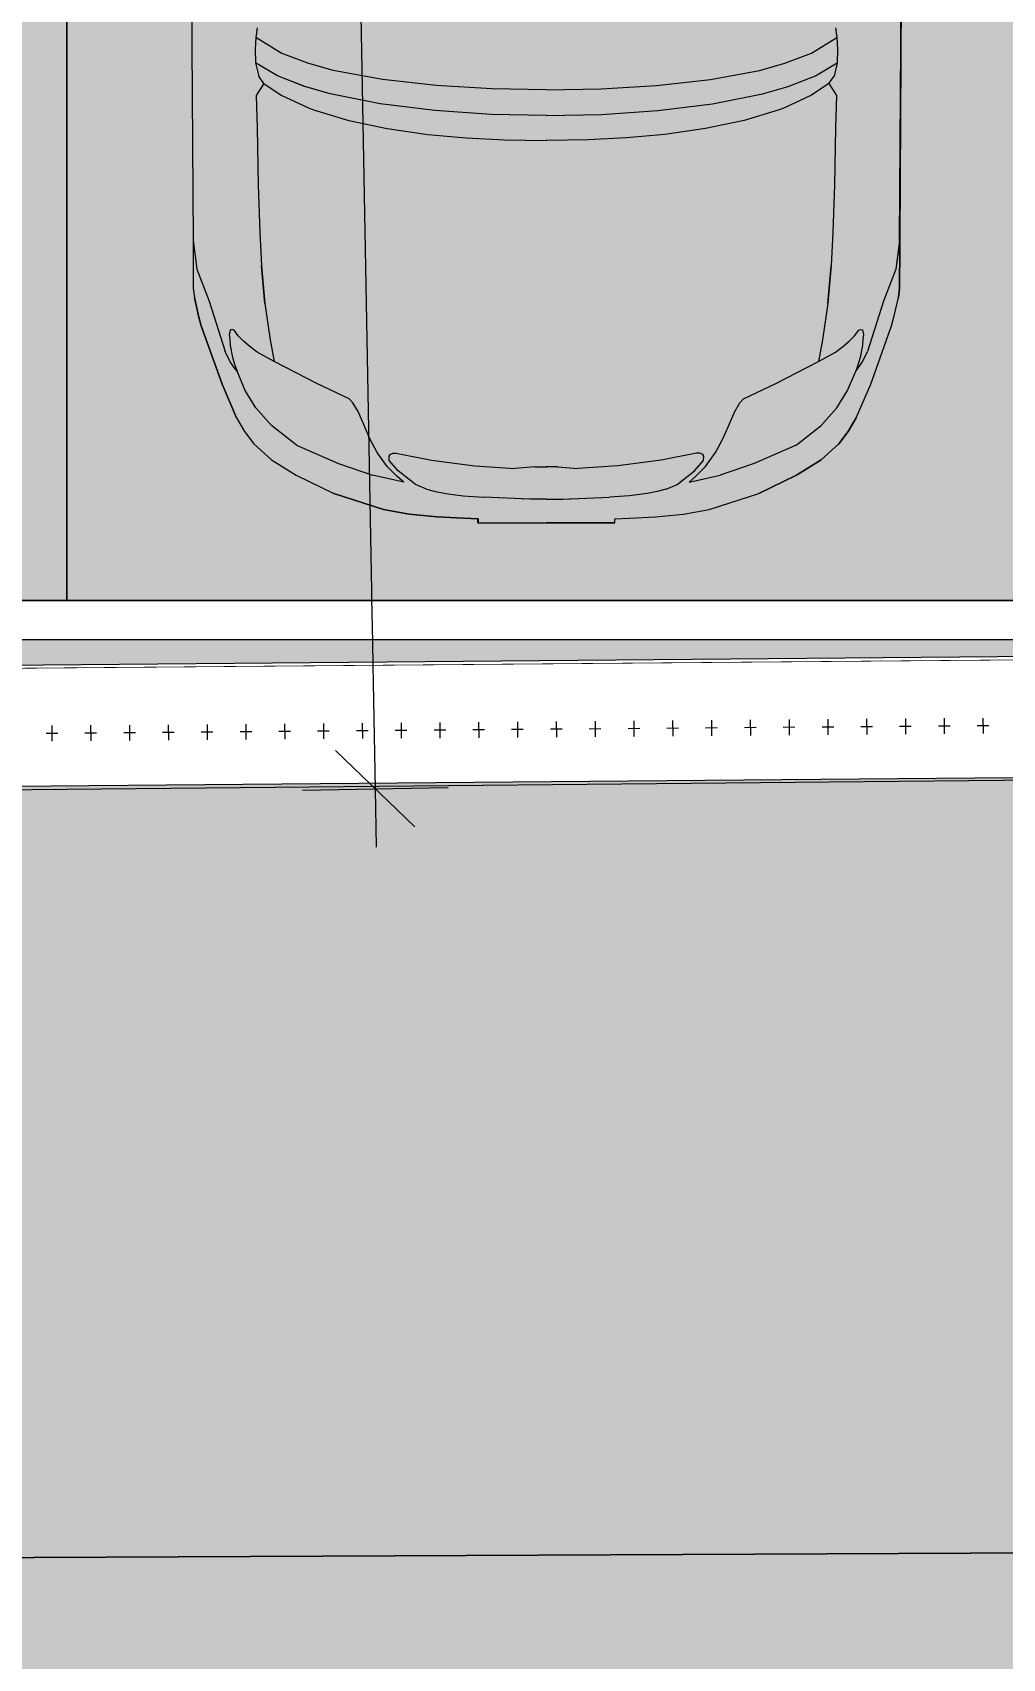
# Model space of a CAD drawing. Header units: millimetres. Extents: x 141848 to 1648660, y -821378 to -151356.
# Drawn here: x 242950 to 245444, y -273409 to -269226 of the extents above; entities that cross this region are included whole.
import ezdxf

# ---------------------------------------------------------------- set-up
doc = ezdxf.new("R2010")
doc.units = ezdxf.units.MM
doc.header["$MEASUREMENT"] = 0
doc.linetypes.add('Wipeout_Contour', pattern=[1000, 0, -1000])
for name, color, linetype in [('Cars', 7, 'Continuous'), ('Cotations - 1_100', 7, 'Continuous'), ('Divers - Dessin général', 7, 'Continuous'), ('Extérieur - Environnement', 7, 'Continuous'), ('Sols_ Dalles', 7, 'Continuous'), ('Structure - Murs extérieurs', 7, 'Continuous'), ('TopoAlt', 7, 'Continuous')]:
    doc.layers.add(name, color=color, linetype=linetype)
doc.styles.add('STYLE_GENERE_2', font='')
doc.styles.get('STYLE_GENERE_2').set_extended_font_data('Arial')
doc.dimstyles.new('STYLE_GENERE__2', dxfattribs={"dimtxt": 250, "dimasz": 190, "dimexe": 1.25, "dimexo": 0.625, "dimgap": 0, "dimtad": 1, "dimlfac": 0.001, "dimtxsty": 'STYLE_GENERE_2', "dimblk": 'ARROWHEAD_6', "dimblk1": 'ARROWHEAD_6', "dimblk2": 'ARROWHEAD_6', "dimcen": 2.5, "dimse1": 1, "dimse2": 1, "dimclrd": 7, "dimclre": 7, "dimclrt": 7, "dimazin": 3, "dimtfac": 1, "dimtmove": 0, "dimatfit": 3})

# ---------------------------------------------------------------- blocks, each defined once
blk = doc.blocks.new('Dalle_9_1', base_point=(244130.8, -270775.9))
at = {"linetype": 'Continuous', "lineweight": 0, "true_color": 0x90b349}
blk.add_hatch(color=55, dxfattribs=at).paths.add_polyline_path([(244130.8, -270775.9), (244153.4, -270785.9), (244157.8, -270775.9)])
at = {"color": 7, "linetype": 'Continuous', "lineweight": 5, "flags": 128}
blk.add_lwpolyline([(244130.8, -270775.9), (244153.4, -270785.9), (244157.8, -270775.9)], close=True, dxfattribs=at)
blk = doc.blocks.new('Dalle_13_1', base_point=(250537.6, -270787.4))
at = {"linetype": 'Continuous', "lineweight": 0, "true_color": 0x90b349}
blk.add_hatch(color=55, dxfattribs=at).paths.add_polyline_path([(250537.6, -270787.4), (220537.6, -270787.4), (220537.6, -273253.3), (250548.6, -273114.3), (250537.7, -271092.1), (250537.7, -271092.1, -0.001346), (250537.6, -271062.3), (250537.6, -271062.3)])
at = {"color": 7, "linetype": 'Continuous', "lineweight": 5, "flags": 128}
blk.add_lwpolyline([(250537.6, -270787.4), (220537.6, -270787.4), (220537.6, -273253.3), (250548.6, -273114.3), (250537.7, -271092.1), (250537.7, -271092.1, -0.001346), (250537.6, -271062.3), (250537.6, -271062.3)], format="xyb", close=True, dxfattribs=at)
blk = doc.blocks.new('Dalle_14_1', base_point=(217961.3, -273253.3))
at = {"layer": 'Sols_ Dalles', "linetype": 'Continuous', "lineweight": 0, "true_color": 0x2e271c}
blk.add_hatch(color=250, dxfattribs=at).paths.add_polyline_path([(217961.3, -273253.3, 0.415791), (219972.1, -275253.2), (252109.1, -275106, 0.414214), (254098.3, -273095.2), (254087.4, -271073, -0.001346), (254087.4, -271062.3), (253905.6, -271062.3), (253905.6, -267687.3), (253887.3, -267687.3), (253887.3, -265687.3), (250537.6, -265687.3), (250537.6, -270787.3), (250537.7, -271092.1), (250548.6, -273114.3), (220537.6, -273253.3), (220537.6, -270687.3), (220537.6, -265687.3), (219961.3, -265687.3, 0.258849), (218113.8, -267154.8, 0.098562), (217961.3, -267920.6)])
at = {"layer": 'Sols_ Dalles', "color": 250, "linetype": 'Continuous', "lineweight": 5, "true_color": 0x1f1f1f, "flags": 128}
blk.add_lwpolyline([(217961.3, -273253.3, 0.415791), (219972.1, -275253.2), (252109.1, -275106, 0.414214), (254098.3, -273095.2), (254087.4, -271073, -0.001346), (254087.4, -271062.3), (253905.6, -271062.3), (253905.6, -267687.3), (253887.3, -267687.3), (253887.3, -265687.3), (250537.6, -265687.3), (250537.6, -270787.3), (250537.7, -271092.1), (250548.6, -273114.3), (220537.6, -273253.3), (220537.6, -270687.3), (220537.6, -265687.3), (219961.3, -265687.3, 0.258849), (218113.8, -267154.8, 0.098562), (217961.3, -267920.6)], format="xyb", close=True, dxfattribs=at)
blk = doc.blocks.new('Mur_56_1', base_point=(218049.6, -271371.5))
at = {"color": 254, "linetype": 'Wipeout_Contour', "lineweight": 0, "ltscale": 1434044.950907383}
blk.add_wipeout([(218049.6, -271371.5), (250537.3, -271087.3), (250534.6, -270787.3), (218047, -271071.5)], dxfattribs=at).dxf.layer = 'TopoAlt'
at = {"layer": 'TopoAlt', "color": 190, "linetype": 'Continuous', "lineweight": 5, "true_color": 0x8002ff, "flags": 128}
for points in [[(250534.6, -270787.3), (218047, -271071.5)], [(218049.6, -271371.5), (250537.3, -271087.3)]]:
    blk.add_lwpolyline(points, dxfattribs=at)
blk = doc.blocks.new('Mur_61_1', base_point=(250537.6, -270787.3))
at = {"color": 254, "linetype": 'Wipeout_Contour', "lineweight": 0, "ltscale": 1436123.093929387}
blk.add_wipeout([(220637.6, -270787.3), (250437.6, -270787.3), (250437.6, -270687.3), (220637.6, -270687.3)], dxfattribs=at).dxf.layer = 'Structure - Murs extérieurs'
at = {"layer": 'Structure - Murs extérieurs', "color": 7, "linetype": 'Continuous', "lineweight": 5, "flags": 128}
for points in [[(250437.6, -270687.3), (220637.6, -270687.3)], [(220537.6, -270787.3), (250537.6, -270787.3)]]:
    blk.add_lwpolyline(points, dxfattribs=at)
blk = doc.blocks.new('Garde-corps_1_1')
at = {"color": 7, "linetype": 'Continuous', "lineweight": 5}
for p, q in [((242999.5, -271009), (242999.8, -271049)), ((243099.2, -271008.2), (243099.6, -271048.2)), ((243199, -271007.4), (243199.3, -271047.4)), ((243298.8, -271006.6), (243299.1, -271046.6)), ((243398.5, -271005.7), (243398.8, -271045.7)), ((243498.3, -271004.9), (243498.6, -271044.9)), ((243598, -271004.1), (243598.4, -271044.1)), ((243697.8, -271003.3), (243698.1, -271043.3)), ((243812.7, -271022.3), (243782.7, -271022.6)), ((243797.5, -271002.5), (243797.9, -271042.5)), ((243912.5, -271021.5), (243882.5, -271021.8)), ((243897.3, -271001.6), (243897.6, -271041.6)), ((244012.2, -271020.7), (243982.2, -271020.9)), ((243997.1, -271000.8), (243997.4, -271040.8)), ((244112, -271019.9), (244082, -271020.1)), ((244096.8, -271000), (244097.1, -271040)), ((244211.7, -271019.1), (244181.7, -271019.3)), ((244196.6, -270999.2), (244196.9, -271039.2)), ((244311.5, -271018.2), (244281.5, -271018.5)), ((244296.3, -270998.4), (244296.6, -271038.4)), ((244411.2, -271017.4), (244381.2, -271017.7)), ((244396.1, -270997.5), (244396.4, -271037.5)), ((244511, -271016.6), (244481, -271016.9)), ((244495.8, -270996.7), (244496.2, -271036.7)), ((244610.7, -271015.8), (244580.8, -271016)), ((244595.6, -270995.9), (244595.9, -271035.9)), ((244710.5, -271015), (244680.5, -271015.2)), ((244695.3, -270995.1), (244695.7, -271035.1)), ((244810.3, -271014.1), (244780.3, -271014.4)), ((244795.1, -270994.3), (244795.4, -271034.3)), ((244910, -271013.3), (244880, -271013.6)), ((244894.9, -270993.5), (244895.2, -271033.4)), ((245009.8, -271012.5), (244979.8, -271012.8)), ((244994.6, -270992.6), (244994.9, -271032.6)), ((245109.5, -271011.7), (245079.5, -271011.9)), ((245094.4, -270991.8), (245094.7, -271031.8)), ((245209.3, -271010.9), (245179.3, -271011.1)), ((245194.1, -270991), (245194.5, -271031)), ((245309, -271010), (245279, -271010.3)), ((245293.9, -270990.2), (245294.2, -271030.2)), ((245408.8, -271009.2), (245378.8, -271009.5)), ((245393.6, -270989.4), (245394, -271029.4)), ((243014.7, -271028.9), (242984.7, -271029.1)), ((243114.4, -271028.1), (243084.4, -271028.3)), ((243214.2, -271027.3), (243184.2, -271027.5)), ((243313.9, -271026.4), (243283.9, -271026.7)), ((243413.7, -271025.6), (243383.7, -271025.9)), ((243513.4, -271024.8), (243483.4, -271025)), ((243613.2, -271024), (243583.2, -271024.2)), ((243712.9, -271023.2), (243682.9, -271023.4))]:
    blk.add_line(p, q, dxfattribs=at)
blk = doc.blocks.new('Garde-corps_3_1')
at = {"color": 7, "linetype": 'Continuous', "lineweight": 5}
for p, q in [((242999.5, -271009), (242999.8, -271049)), ((243099.2, -271008.2), (243099.6, -271048.2)), ((243199, -271007.4), (243199.3, -271047.4)), ((243298.8, -271006.6), (243299.1, -271046.6)), ((243398.5, -271005.7), (243398.8, -271045.7)), ((243498.3, -271004.9), (243498.6, -271044.9)), ((243598, -271004.1), (243598.4, -271044.1)), ((243697.8, -271003.3), (243698.1, -271043.3)), ((243812.7, -271022.3), (243782.7, -271022.6)), ((243797.5, -271002.5), (243797.9, -271042.5)), ((243912.5, -271021.5), (243882.5, -271021.8)), ((243897.3, -271001.6), (243897.6, -271041.6)), ((244012.2, -271020.7), (243982.2, -271020.9)), ((243997.1, -271000.8), (243997.4, -271040.8)), ((244112, -271019.9), (244082, -271020.1)), ((244096.8, -271000), (244097.1, -271040)), ((244211.7, -271019.1), (244181.7, -271019.3)), ((244196.6, -270999.2), (244196.9, -271039.2)), ((244311.5, -271018.2), (244281.5, -271018.5)), ((244296.3, -270998.4), (244296.6, -271038.4)), ((244411.2, -271017.4), (244381.2, -271017.7)), ((244396.1, -270997.5), (244396.4, -271037.5)), ((244511, -271016.6), (244481, -271016.9)), ((244495.8, -270996.7), (244496.2, -271036.7)), ((244610.7, -271015.8), (244580.8, -271016)), ((244595.6, -270995.9), (244595.9, -271035.9)), ((244710.5, -271015), (244680.5, -271015.2)), ((244695.3, -270995.1), (244695.7, -271035.1)), ((244810.3, -271014.1), (244780.3, -271014.4)), ((244795.1, -270994.3), (244795.4, -271034.3)), ((244910, -271013.3), (244880, -271013.6)), ((244894.9, -270993.5), (244895.2, -271033.4)), ((245009.8, -271012.5), (244979.8, -271012.8)), ((244994.6, -270992.6), (244994.9, -271032.6)), ((245109.5, -271011.7), (245079.5, -271011.9)), ((245094.4, -270991.8), (245094.7, -271031.8)), ((245209.3, -271010.9), (245179.3, -271011.1)), ((245194.1, -270991), (245194.5, -271031)), ((245309, -271010), (245279, -271010.3)), ((245293.9, -270990.2), (245294.2, -271030.2)), ((245408.8, -271009.2), (245378.8, -271009.5)), ((245393.6, -270989.4), (245394, -271029.4)), ((243014.7, -271028.9), (242984.7, -271029.1)), ((243114.4, -271028.1), (243084.4, -271028.3)), ((243214.2, -271027.3), (243184.2, -271027.5)), ((243313.9, -271026.4), (243283.9, -271026.7)), ((243413.7, -271025.6), (243383.7, -271025.9)), ((243513.4, -271024.8), (243483.4, -271025)), ((243613.2, -271024), (243583.2, -271024.2)), ((243712.9, -271023.2), (243682.9, -271023.4))]:
    blk.add_line(p, q, dxfattribs=at)
blk = doc.blocks.new('Car 0025')
at = {"layer": 'Cars', "color": 7, "linetype": 'Continuous', "lineweight": 13}
for p, q in [((-924.7, 1389.7), (-920.5, 734.5)), ((-924.7, 1389.7), (-920.5, 734.5)), ((896.3, 734.5), (900.5, 1389.7)), ((900.5, 1389.7), (896.3, 734.5)), ((-758.8, 1257.5), (-760.9, 1227.1)), ((-755.5, 1282.4), (-758.8, 1257.5)), ((-694, 1217.1), (-758.8, 1257.5)), ((669.8, 1217.1), (734.6, 1257.5)), ((731.3, 1282.4), (734.6, 1257.5)), ((734.6, 1257.5), (736.7, 1227.1)), ((-760.9, 1227.1), (-760.1, 1191.7)), ((-625.2, 1190.8), (-694, 1217.1)), ((601, 1190.8), (669.8, 1217.1)), ((736.7, 1227.1), (735.9, 1191.7)), ((-703.8, 1158.5), (-760.1, 1191.7)), ((-760.1, 1191.7), (-751.8, 1158)), ((-560.1, 1172.1), (-625.2, 1190.8)), ((-433.8, 1148.7), (-560.1, 1172.1)), ((409.6, 1148.7), (535.9, 1172.1)), ((535.9, 1172.1), (601, 1190.8)), ((679.6, 1158.5), (735.9, 1191.7)), ((735.9, 1191.7), (727.6, 1158)), ((-738.5, 1138.6), (-758, 1108.3)), ((-751.8, 1158), (-751.8, 1158)), ((-738.5, 1138.6), (-751.8, 1158)), ((-738.5, 1138.6), (-738.5, 1138.6)), ((-738.5, 1138.6), (-693.9, 1108.9)), ((-633.6, 1130.9), (-703.8, 1158.5)), ((-567.9, 1112.1), (-633.6, 1130.9)), ((-295.6, 1133.3), (-433.8, 1148.7)), ((-152.7, 1124.9), (-295.6, 1133.3)), ((128.5, 1124.9), (271.4, 1133.3)), ((271.4, 1133.3), (409.6, 1148.7)), ((543.7, 1112.1), (609.4, 1130.9)), ((609.4, 1130.9), (679.6, 1158.5)), ((714.3, 1138.6), (669.7, 1108.9)), ((714.3, 1138.6), (727.6, 1158)), ((714.3, 1138.6), (714.3, 1138.6)), ((714.3, 1138.6), (733.8, 1108.3)), ((727.6, 1158), (727.6, 1158)), ((-758, 1108.3), (-755.8, 1024.9)), ((-693.9, 1108.9), (-624, 1076.3)), ((-439.5, 1086.6), (-567.9, 1112.1)), ((-12.1, 1122.4), (-152.7, 1124.9)), ((-12.1, 1122.4), (128.5, 1124.9)), ((415.3, 1086.6), (543.7, 1112.1)), ((669.7, 1108.9), (599.8, 1076.3)), ((733.8, 1108.3), (731.7, 1024.9)), ((-624, 1076.3), (-610.9, 1071.4)), ((-610.9, 1071.4), (-520.4, 1043.6)), ((-298.8, 1069.2), (-439.5, 1086.6)), ((-154, 1059.4), (-298.8, 1069.2)), ((-12.1, 1056.3), (-154, 1059.4)), ((-12.1, 1056.3), (129.8, 1059.4)), ((129.8, 1059.4), (274.6, 1069.2)), ((274.6, 1069.2), (415.3, 1086.6)), ((586.8, 1071.4), (496.2, 1043.6)), ((599.8, 1076.3), (586.8, 1071.4)), ((-755.8, 1025), (-753.2, 878.1)), ((-755.8, 1024.9), (-755.8, 1024.9)), ((-520.4, 1043.6), (-421.4, 1022.7)), ((-421.4, 1022.7), (-316.5, 1007.9)), ((-316.5, 1007.9), (-218.5, 999.1)), ((292.3, 1007.9), (194.3, 999.1)), ((397.2, 1022.7), (292.3, 1007.9)), ((496.2, 1043.6), (397.2, 1022.7)), ((731.7, 1025), (729, 878.1)), ((731.6, 1024.9), (731.6, 1024.9)), ((-218.5, 999.1), (-119.9, 994.1)), ((-119.9, 994.1), (-12.1, 992.4)), ((95.7, 994.1), (-12.1, 992.4)), ((194.3, 999.1), (95.7, 994.1)), ((-753.2, 878.1), (-748.9, 756.7)), ((729, 878.1), (724.7, 756.7)), ((-748.9, 756.7), (-744.4, 670.1)), ((724.7, 756.7), (720.2, 670.1)), ((-920.5, 734.5), (-920.6, 683.7)), ((-920.5, 734.5), (-920.6, 683.7)), ((-920.5, 734.5), (-910.7, 661.1)), ((896.3, 734.5), (886.5, 661.1)), ((896.4, 683.7), (896.3, 734.5)), ((896.3, 734.5), (896.4, 683.7)), ((-920.6, 683.7), (-920.5, 645.6)), ((-920.6, 683.7), (-920.5, 645.6)), ((-744.4, 670.2), (-735.6, 572.8)), ((-735.6, 572.8), (-744.3, 670.1)), ((720.2, 670.2), (711.4, 572.8)), ((711.4, 572.8), (720.1, 670.1)), ((896.3, 645.6), (896.4, 683.7)), ((896.4, 683.7), (896.3, 645.6)), ((-920.5, 645.6), (-920, 612.5)), ((-920.5, 645.6), (-920, 612.5)), ((-910.7, 661.1), (-879.2, 578.8)), ((-899.6, 632.1), (-899.5, 631.1)), ((886.5, 661.1), (855, 578.8)), ((875.4, 632.1), (875.3, 631.1)), ((895.8, 612.5), (896.3, 645.6)), ((896.3, 645.6), (895.8, 612.5)), ((-920, 612.5), (-917.2, 588.4)), ((-920, 612.5), (-917.2, 588.4)), ((-917.2, 588.4), (-906.8, 541)), ((-906.8, 541), (-917.2, 588.4)), ((882.6, 541), (893, 588.4)), ((882.6, 541), (893, 588.4)), ((893, 588.4), (895.8, 612.5)), ((895.8, 612.5), (893, 588.4)), ((-879.2, 578.8), (-837.6, 449.2)), ((-735.6, 572.8), (-722, 479.6)), ((711.4, 572.8), (697.8, 479.6)), ((855, 578.8), (813.4, 449.2)), ((-906.8, 541), (-899.8, 515.5)), ((-899.8, 515.5), (-906.8, 541)), ((-899.8, 515.5), (-846, 365.6)), ((-846, 365.6), (-899.8, 515.5)), ((-824.6, 504.7), (-827.3, 493)), ((-820.1, 506), (-824.6, 504.7)), ((-815.2, 503.8), (-820.1, 506)), ((-804.3, 489.5), (-815.2, 503.8)), ((780.1, 489.5), (791, 503.8)), ((791, 503.8), (795.9, 506)), ((795.9, 506), (800.4, 504.7)), ((800.4, 504.7), (803.1, 493)), ((821.8, 365.6), (875.6, 515.5)), ((821.8, 365.6), (875.6, 515.5)), ((875.6, 515.5), (882.6, 541)), ((875.6, 515.5), (882.6, 541)), ((-827.3, 493), (-826, 479.9)), ((-826, 479.9), (-825, 465)), ((-825, 465), (-819.1, 434.2)), ((-790.7, 476), (-804.3, 489.5)), ((-773.6, 461.2), (-790.7, 476)), ((-755.7, 447.9), (-773.6, 461.2)), ((-722, 479.6), (-711.7, 423.4)), ((697.8, 479.6), (687.5, 423.4)), ((731.5, 447.9), (749.4, 461.2)), ((749.4, 461.2), (766.5, 476)), ((766.5, 476), (780.1, 489.5)), ((800.8, 465), (794.9, 434.2)), ((801.8, 479.9), (800.8, 465)), ((803.1, 493), (801.8, 479.9)), ((-825.2, 422.9), (-837.6, 449.2)), ((-814.8, 408.3), (-825.2, 422.9)), ((-819.1, 434.2), (-812.8, 414.4)), ((-711.7, 423.4), (-755.7, 447.9)), ((-602.3, 367), (-711.7, 423.4)), ((578.1, 367), (687.5, 423.4)), ((687.5, 423.4), (731.5, 447.9)), ((794.9, 434.2), (788.6, 414.4)), ((790.6, 408.3), (801, 422.9)), ((801, 422.9), (813.4, 449.2)), ((-807.5, 399), (-814.8, 408.3)), ((-812.8, 414.4), (-807.5, 399)), ((-786.3, 348.7), (-807.5, 399)), ((762.1, 348.7), (783.3, 399)), ((788.6, 414.4), (783.3, 399)), ((783.3, 399), (790.6, 408.3)), ((-846, 365.6), (-808.7, 278.6)), ((-808.7, 278.6), (-846, 365.6)), ((-759.1, 304.4), (-786.3, 348.7)), ((-518.8, 327.9), (-602.3, 367)), ((494.6, 327.9), (578.1, 367)), ((734.9, 304.4), (762.1, 348.7)), ((784.5, 278.6), (821.8, 365.6)), ((784.5, 278.6), (821.8, 365.6)), ((-718.8, 259), (-759.1, 304.4)), ((-509.5, 317.5), (-518.8, 327.9)), ((-496.3, 294.8), (-509.5, 317.5)), ((-480.1, 257), (-496.3, 294.8)), ((455.9, 257), (472.1, 294.8)), ((472.1, 294.8), (485.3, 317.5)), ((485.3, 317.5), (494.6, 327.9)), ((694.6, 259), (734.9, 304.4)), ((-808.7, 278.6), (-788.2, 243.2)), ((-808.7, 278.6), (-788.2, 243.2)), ((-654.4, 208.3), (-718.8, 259)), ((-465.1, 222.6), (-480.1, 257)), ((440.9, 222.6), (455.9, 257)), ((630.2, 208.3), (694.6, 259)), ((764, 243.2), (784.5, 278.6)), ((784.5, 278.6), (764, 243.2)), ((-788.2, 243.2), (-764, 211.8)), ((-788.2, 243.2), (-764, 211.8)), ((-764, 211.8), (-719, 170.5)), ((-764, 211.8), (-719, 170.5)), ((-447.3, 189.6), (-465.1, 222.6)), ((423.1, 189.6), (440.9, 222.6)), ((694.8, 170.5), (739.8, 211.8)), ((739.8, 211.8), (694.8, 170.5)), ((739.8, 211.8), (764, 243.2)), ((764, 243.2), (739.8, 211.8)), ((-719, 170.5), (-655.3, 130.9)), ((-719, 170.5), (-655.3, 130.9)), ((-654.4, 208.3), (-546.4, 161.2)), ((-421.5, 153.3), (-447.3, 189.6)), ((-416.6, 180.1), (-414.1, 184)), ((-416.4, 169.3), (-416.6, 180.1)), ((-393.4, 142.5), (-416.4, 169.3)), ((-414.1, 184), (-406.9, 187.6)), ((-406.9, 187.6), (-398, 187.9)), ((-398, 187.9), (-307.1, 169.4)), ((-307.1, 169.4), (-196.1, 155)), ((282.9, 169.4), (171.9, 155)), ((373.8, 187.9), (282.9, 169.4)), ((369.2, 142.5), (392.2, 169.3)), ((382.7, 187.6), (373.8, 187.9)), ((389.9, 184), (382.7, 187.6)), ((392.4, 180.1), (389.9, 184)), ((392.2, 169.3), (392.4, 180.1)), ((397.3, 153.3), (423.1, 189.6)), ((630.2, 208.3), (522.2, 161.2)), ((631.1, 130.9), (694.8, 170.5)), ((694.8, 170.5), (631.1, 130.9)), ((-655.3, 130.9), (-558.5, 84.1)), ((-655.3, 130.9), (-558.5, 84.1)), ((-546.4, 161.2), (-459.2, 131.1)), ((-378.9, 113.2), (-459.2, 131.1)), ((-395.7, 128), (-421.5, 153.3)), ((-378.9, 113.2), (-395.7, 128)), ((-348.6, 107.3), (-393.4, 142.5)), ((-196.1, 155), (-92.9, 148.1)), ((-41.8, 152.8), (-92.9, 148.1)), ((-41.8, 152.8), (-11.3, 152.8)), ((17.6, 152.8), (-12.9, 152.8)), ((17.6, 152.8), (68.7, 148.1)), ((171.9, 155), (68.7, 148.1)), ((324.4, 107.3), (369.2, 142.5)), ((354.7, 113.2), (435, 131.1)), ((354.7, 113.2), (371.5, 128)), ((371.5, 128), (397.3, 153.3)), ((522.2, 161.2), (435, 131.1)), ((534.3, 84.1), (631.1, 130.9)), ((631.1, 130.9), (534.3, 84.1)), ((-558.5, 84.1), (-431, 42.5)), ((-431, 42.5), (-558.5, 84.1)), ((-320.4, 95.1), (-348.6, 107.3)), ((-320.4, 95.1), (-296.9, 89)), ((-296.9, 89), (-270.9, 84)), ((-270.9, 84), (-226, 78.1)), ((246.7, 84), (201.8, 78.1)), ((272.7, 89), (246.7, 84)), ((296.3, 95.1), (272.7, 89)), ((296.3, 95.1), (324.4, 107.3)), ((406.8, 42.5), (534.3, 84.1)), ((406.8, 42.5), (534.3, 84.1)), ((-431, 42.5), (-364.7, 30.9)), ((-364.7, 30.9), (-431, 42.5)), ((-226, 78.1), (-174.1, 74.2)), ((-54.7, 69.2), (-174.1, 74.2)), ((-73.2, 69.9), (-72.6, 69.9)), ((-12.1, 69.6), (-54.7, 69.2)), ((-12.1, 69.6), (30.5, 69.2)), ((30.5, 69.2), (149.9, 74.2)), ((49, 69.9), (48.4, 69.9)), ((201.8, 78.1), (149.9, 74.2)), ((340.5, 30.9), (406.8, 42.5)), ((340.5, 30.9), (406.8, 42.5)), ((-364.7, 30.9), (-293.1, 24.3)), ((-293.1, 24.3), (-364.7, 30.9)), ((-293.1, 24.3), (-225.1, 20.2)), ((-225.1, 20.2), (-293.1, 24.3)), ((-225.1, 20.2), (-187.9, 19.2)), ((-187.9, 19.2), (-225.1, 20.2)), ((-187.9, 19.2), (-187.9, 8.3)), ((-187.9, 8.3), (-187.9, 19.2)), ((-187.9, 8.3), (163.7, 8.3)), ((-187.9, 8.3), (-12.1, 8.3)), ((163.7, 8.3), (-12.1, 8.3)), ((163.7, 19.2), (200.9, 20.2)), ((163.7, 19.2), (200.9, 20.2)), ((163.7, 8.3), (163.7, 19.2)), ((163.7, 8.3), (163.7, 19.2)), ((200.9, 20.2), (268.9, 24.3)), ((200.9, 20.2), (268.9, 24.3)), ((268.9, 24.3), (340.5, 30.9)), ((268.9, 24.3), (340.5, 30.9))]:
    blk.add_line(p, q, dxfattribs=at)
blk = doc.blocks.new('*D584')
at = {"layer": 'Cotations - 1_100', "color": 7, "linetype": 'Continuous', "lineweight": 5}
for p, q in [((243642.1, -261026.4), (243644.9, -261176.4)), ((243746.7, -261274.5), (243543, -261078.3)), ((243457.4, -261179.9), (243832.3, -261172.9)), ((243644.9, -261176.4), (243830.9, -271171.4)), ((243729.1, -271073.2), (243932.8, -271269.5)), ((243643.5, -271174.8), (244018.4, -271167.9)), ((243830.9, -271171.4), (243833.7, -271321.3))]:
    blk.add_line(p, q, dxfattribs=at)
at = {"layer": 'Cotations - 1_100', "color": 7, "lineweight": 5, "insert": (243779.9, -265745.6), "char_height": 250, "attachment_point": 7, "rotation": 271.0664, "style": 'STYLE_GENERE_2'}
blk.add_mtext('\\A1;{\\pql;\\fArial|b0|i0|c0|p38;10,00}', dxfattribs=at)
blk = doc.blocks.new('ARROWHEAD_6')
at = {"color": 0, "linetype": 'Continuous', "lineweight": 0}
for p, q in [((-0.5, -0.5), (0.5, 0.5)), ((0, 0), (-1, 0))]:
    blk.add_line(p, q, dxfattribs=at)

msp = doc.modelspace()

# ---------------------------------------------------------------- hatches: boundary and pattern name
at = {"linetype": 'Continuous', "lineweight": 0, "true_color": 0x6f6f6f}
h = msp.add_hatch(color=8, dxfattribs=at)
h.paths.add_polyline_path([(141848.442, -295062.571), (269220.821, -293826.868), (269220.821, -270902.734), (268763.049, -270902.734), (254213.6, -271040.575), (254213.6, -163437.635), (153156.2, -163437.635), (153156.2, -271040.575), (153182.962, -271040.57), (153183.146, -272000.514, -0.40942736), (149183.681, -275935.042), (141848.442, -275935.042)])
h.paths.add_polyline_path([(158435.584, -260639.953), (155145.584, -260639.953), (155145.584, -248364.953), (155145.584, -243089.974), (155145.584, -242189.974), (158435.584, -242189.974)], flags=0)
h.paths.add_polyline_path([(161503.433, -171995.57), (161503.433, -193810.571), (161503.433, -230015.57), (161503.433, -260810.571), (196775.042, -260810.571), (196775.042, -222495.57), (186955.542, -222495.57), (186955.542, -218295.57), (196754.55, -218295.57), (196754.55, -208495.57), (196754.55, -204495.57), (193355.542, -204495.57), (193355.542, -195161.535), (195576.034, -195161.535), (195576.034, -189810.571), (217850.068, -189810.571), (217850.068, -262266.885), (245610.045, -262266.885), (245610.045, -253395.571), (245626.034, -253395.571), (246426.034, -253395.571), (247826.034, -253395.571), (247826.034, -248005.571), (247826.034, -246605.571), (245626.034, -246605.571), (245610.045, -246605.571), (245610.045, -171995.57), (212806.28, -171995.57)], flags=0)
h.paths.add_polyline_path([(162737.042, -269433.913, -0.09031866), (162858.773, -268727.623, -0.20144873), (163912.639, -267592.74, -0.10421145), (164718.006, -267415.055), (165317.979, -267409.371, -0.10404461), (166125.354, -267571.244, -0.23825546), (167284.257, -268953.318, -0.05518862), (167336.836, -269390.334), (167338.931, -269611.438), (167351.046, -270890.267), (167092.583, -271892.761, -0.26794919), (165370.083, -272909.124), (164770.11, -272914.808, -0.19371746), (163379.252, -272370.185, -0.07056876), (163028.663, -271931.262, -0.1316525), (162751.253, -270933.845)], flags=0)
h.paths.add_polyline_path([(175327.752, -275599.002, -0.4157911), (173316.986, -273599.031), (173316.986, -273452.052), (173330.488, -267377.824, -0.3805567), (175316.986, -265609.826), (175394.714, -265609.826), (175394.714, -270609.826), (190394.714, -270609.826), (190394.714, -265609.826), (195356.191, -265609.826, -0.41421356), (196856.191, -267109.826), (196856.191, -273660.699, -0.34550161), (195137.285, -275433.432)], flags=0)
h.paths.add_polyline_path([(205510.093, -271504.083, -0.13447393), (205230.948, -270484.937), (205230.948, -268984.937, -0.41421356), (207230.948, -266984.937), (207830.948, -266984.937, -0.41421356), (209830.948, -268984.937), (209830.948, -270484.937, -0.12882035), (209574.03, -271465.581, -0.27093629), (207830.948, -272484.937), (207230.948, -272484.937, -0.26498)], flags=0)
h.paths.add_polyline_path([(217862.687, -273329.325), (217869.949, -267730.336, -0.09856151), (218100.718, -266943.721), (218117.681, -266951.545, -0.258849), (219955.479, -265605.827), (219953.141, -265587.294), (220637.569, -265587.294), (220637.569, -265687.294), (220637.569, -270687.294), (250537.569, -270687.294), (250537.569, -265687.294), (252208.004, -265687.294), (254186.294, -265687.294), (254186.294, -267687.294), (254186.294, -271062.255, 0.00134576), (254186.323, -271073.021), (254197.209, -273095.233, -0.41421356), (252208.004, -275105.97), (243484.534, -275105.97, -0.00518896), (243431.438, -275116.103), (235447.992, -275196.191), (220071.012, -275253.24, -0.38655333), (217873.089, -273475.385, -0.02518922)], flags=0)
at = {"linetype": 'Continuous', "lineweight": 0, "true_color": 0x90b349}
msp.add_hatch(color=55, dxfattribs=at).paths.add_polyline_path([(250537.569, -270787.354), (220537.569, -270787.354), (220537.569, -273253.269), (250548.615, -273114.341), (250537.729, -271092.129), (250537.664, -271092.129, -0.00134576), (250537.583, -271062.255), (250537.569, -271062.255)])
at = {"layer": 'Sols_ Dalles', "linetype": 'Continuous', "lineweight": 0, "true_color": 0x2e271c}
h = msp.add_hatch(color=250, dxfattribs=at)
edge = h.paths.add_edge_path()
edge.add_arc((219961.309, -273253.269), 2000, 180, 270.308426)
edge.add_line((219972.076, -275253.24), (252109.067, -275105.97))
edge.add_arc((252098.301, -273105.999), 2000, 270.308426, 360.308426)
edge.add_line((254098.272, -273095.233), (254087.386, -271073.021))
edge.add_arc((256087.357, -271062.255), 2000, 180, 180.308426, ccw=False)
edge.add_line((254087.357, -271062.255), (254087.357, -267687.294))
edge.add_line((254087.357, -267687.294), (254087.357, -265687.294))
edge.add_line((254087.357, -265687.294), (250537.569, -265687.294))
edge.add_line((250537.569, -265687.294), (250537.569, -270787.292))
edge.add_line((250537.569, -270787.292), (250537.729, -271092.129))
edge.add_line((250537.729, -271092.129), (250548.615, -273114.341))
edge.add_line((250548.615, -273114.341), (220537.569, -273253.269))
edge.add_line((220537.569, -273253.269), (220537.569, -270687.294))
edge.add_line((220537.569, -270687.294), (220537.569, -265687.294))
edge.add_line((220537.569, -265687.294), (219961.309, -265687.294))
edge.add_arc((220359.867, -268085.851), 2431.445, 99.434374, 157.484062)
edge.add_arc((219961.309, -267920.633), 2000, 157.484062, 180)
edge.add_line((217961.309, -267920.633), (217961.309, -273253.269))

# ---------------------------------------------------------------- linework, layer by layer
at = {"color": 9, "linetype": 'Continuous', "lineweight": 5}
msp.add_lwpolyline([(217873.089, -273475.385, 0.38655333), (220071.012, -275253.24), (235447.992, -275196.191), (243431.438, -275116.103, 0.00518896), (243484.534, -275105.97), (252208.004, -275105.97, 0.41421356), (254197.209, -273095.233), (254186.323, -271073.021, -0.00134576), (254186.294, -271062.255), (254186.294, -267687.294), (254186.294, -265687.294), (252208.004, -265687.294), (250537.569, -265687.294), (250537.569, -270687.294), (220637.569, -270687.294), (220637.569, -265687.294), (220637.569, -265587.294), (219953.141, -265587.294), (219955.479, -265605.827, 0.258849), (218117.681, -266951.545), (218100.718, -266943.721, 0.09856151), (217869.949, -267730.336), (217862.687, -273329.325, 0.02518922)], format="xyb", close=True, dxfattribs=at)
at = {"color": 7, "linetype": 'Continuous', "lineweight": 5}
msp.add_lwpolyline([(250537.569, -270787.354), (220537.569, -270787.354), (220537.569, -273253.269), (250548.615, -273114.341), (250537.729, -271092.129), (250537.664, -271092.129, -0.00134576), (250537.583, -271062.255), (250537.569, -271062.255)], format="xyb", close=True, dxfattribs=at)
at = {"color": 253, "linetype": 'Continuous', "lineweight": 5, "true_color": 0x9f9f9f, "flags": 128}
msp.add_lwpolyline([(250548.615, -273114.341), (220537.569, -273253.269)], dxfattribs=at)
at = {"layer": 'Extérieur - Environnement', "color": 7, "linetype": 'Continuous', "lineweight": 13}
for p, q in [((243358.345, -269106.124), (243362.497, -269761.281)), ((243358.345, -269106.124), (243362.497, -269761.281)), ((245179.387, -269761.281), (245183.538, -269106.124)), ((245183.538, -269106.124), (245179.387, -269761.281)), ((243527.555, -269213.352), (243524.265, -269238.276)), ((245014.328, -269213.352), (245017.618, -269238.276)), ((243524.265, -269238.276), (243522.122, -269268.704)), ((243589.079, -269278.711), (243524.265, -269238.276)), ((244952.805, -269278.711), (245017.618, -269238.276)), ((245017.618, -269238.276), (245019.762, -269268.704)), ((243522.122, -269268.704), (243522.901, -269304.066)), ((243579.28, -269337.286), (243522.901, -269304.066)), ((243522.901, -269304.066), (243531.229, -269337.784)), ((243657.834, -269304.966), (243589.075, -269278.71)), ((243722.97, -269323.678), (243657.828, -269304.965)), ((244818.913, -269323.678), (244884.056, -269304.965)), ((244884.049, -269304.966), (244952.808, -269278.71)), ((244962.604, -269337.286), (245018.982, -269304.066)), ((245018.982, -269304.066), (245010.654, -269337.784)), ((245019.762, -269268.704), (245018.982, -269304.066)), ((243531.229, -269337.784), (243531.256, -269337.799)), ((243544.545, -269357.141), (243531.229, -269337.784)), ((243649.483, -269364.909), (243579.28, -269337.286)), ((243849.262, -269347.1), (243722.965, -269323.677)), ((243987.406, -269362.462), (243849.262, -269347.1)), ((244554.478, -269362.462), (244692.621, -269347.1)), ((244692.621, -269347.1), (244818.919, -269323.677)), ((244892.401, -269364.909), (244962.604, -269337.286)), ((244997.338, -269357.141), (245010.654, -269337.784)), ((245010.654, -269337.784), (245010.628, -269337.799)), ((243544.545, -269357.141), (243525.014, -269387.53)), ((243525.014, -269387.53), (243527.193, -269470.882)), ((243544.551, -269357.181), (243544.545, -269357.141)), ((243544.551, -269357.181), (243589.154, -269386.898)), ((243589.154, -269386.898), (243659.033, -269419.474)), ((243715.13, -269383.674), (243649.483, -269364.909)), ((243843.572, -269409.223), (243715.13, -269383.674)), ((244130.336, -269370.864), (243987.404, -269362.461)), ((244270.971, -269373.424), (244130.334, -269370.863)), ((244270.913, -269373.424), (244411.55, -269370.863)), ((244411.548, -269370.864), (244554.48, -269362.461)), ((244698.311, -269409.223), (244826.754, -269383.674)), ((244826.754, -269383.674), (244892.401, -269364.909)), ((244952.729, -269386.898), (244882.851, -269419.474)), ((244997.333, -269357.181), (244952.729, -269386.898)), ((244997.333, -269357.181), (244997.338, -269357.141)), ((244997.338, -269357.141), (245016.869, -269387.53)), ((245016.869, -269387.53), (245014.69, -269470.882)), ((243659.033, -269419.474), (243672.093, -269424.336)), ((243672.093, -269424.336), (243762.634, -269452.15)), ((243984.254, -269426.562), (243843.572, -269409.223)), ((244129.038, -269436.38), (243984.254, -269426.562)), ((244412.846, -269436.38), (244557.63, -269426.562)), ((244557.63, -269426.562), (244698.311, -269409.223)), ((244869.79, -269424.336), (244779.249, -269452.15)), ((244882.851, -269419.474), (244869.79, -269424.336)), ((243527.192, -269470.819), (243529.838, -269617.644)), ((243527.195, -269470.865), (243527.195, -269470.882)), ((243762.634, -269452.15), (243861.682, -269473.079)), ((243861.682, -269473.079), (243966.589, -269487.903)), ((244270.942, -269439.488), (244129.038, -269436.38)), ((244270.942, -269439.488), (244412.846, -269436.38)), ((244680.202, -269473.079), (244575.295, -269487.903)), ((244779.249, -269452.15), (244680.202, -269473.079)), ((245014.691, -269470.819), (245012.046, -269617.644)), ((245014.689, -269470.865), (245014.689, -269470.882)), ((243966.589, -269487.903), (244064.55, -269496.699)), ((244064.55, -269496.699), (244163.123, -269501.675)), ((244163.123, -269501.675), (244270.948, -269503.419)), ((244378.761, -269501.675), (244270.935, -269503.419)), ((244477.333, -269496.699), (244378.761, -269501.675)), ((244575.295, -269487.903), (244477.333, -269496.699)), ((243529.838, -269617.644), (243534.13, -269739.103)), ((245012.046, -269617.644), (245007.754, -269739.103)), ((243362.497, -269761.281), (243362.413, -269812.104)), ((243362.497, -269761.281), (243362.413, -269812.104)), ((243362.497, -269761.281), (243372.34, -269834.646)), ((243534.13, -269739.103), (243538.667, -269825.642)), ((245007.754, -269739.103), (245003.217, -269825.642)), ((245179.387, -269761.281), (245169.544, -269834.646)), ((245179.47, -269812.104), (245179.387, -269761.281)), ((245179.387, -269761.281), (245179.47, -269812.104)), ((243362.413, -269812.104), (243362.524, -269850.175)), ((243362.413, -269812.104), (243362.524, -269850.175)), ((243362.524, -269850.175), (243363.051, -269883.286)), ((243362.524, -269850.175), (243363.051, -269883.286)), ((243372.34, -269834.646), (243403.865, -269917.011)), ((243538.665, -269825.621), (243547.446, -269922.935)), ((243547.446, -269922.935), (243538.695, -269825.642)), ((245003.219, -269825.621), (244994.438, -269922.935)), ((244994.438, -269922.935), (245003.189, -269825.642)), ((245169.544, -269834.646), (245138.018, -269917.011)), ((245178.833, -269883.286), (245179.359, -269850.175)), ((245179.359, -269850.175), (245178.833, -269883.286)), ((245179.359, -269850.175), (245179.47, -269812.104)), ((245179.47, -269812.104), (245179.359, -269850.175)), ((243363.051, -269883.286), (243365.852, -269907.43)), ((243363.051, -269883.286), (243365.852, -269907.43)), ((243383.454, -269863.685), (243383.506, -269864.697)), ((245158.429, -269863.685), (245158.378, -269864.697)), ((245176.032, -269907.43), (245178.833, -269883.286)), ((245178.833, -269883.286), (245176.032, -269907.43)), ((243365.852, -269907.43), (243376.249, -269954.786)), ((243376.249, -269954.786), (243365.852, -269907.43)), ((243403.865, -269917.011), (243445.466, -270046.609)), ((243547.446, -269922.935), (243561.068, -270016.18)), ((244994.438, -269922.935), (244980.816, -270016.18)), ((245138.018, -269917.011), (245096.418, -270046.609)), ((245165.635, -269954.786), (245176.032, -269907.43)), ((245165.635, -269954.786), (245176.032, -269907.43)), ((243376.249, -269954.786), (243383.264, -269980.291)), ((243383.264, -269980.291), (243376.249, -269954.786)), ((245158.62, -269980.291), (245165.635, -269954.786)), ((245158.62, -269980.291), (245165.635, -269954.786)), ((243383.264, -269980.291), (243437.082, -270130.226)), ((243437.082, -270130.226), (243383.264, -269980.291)), ((243458.471, -269991.066), (243455.737, -270002.769)), ((243455.737, -270002.769), (243457.051, -270015.863)), ((243457.051, -270015.863), (243457.998, -270030.793)), ((243462.924, -269989.8), (243458.471, -269991.066)), ((243467.812, -269991.957), (243462.924, -269989.8)), ((243478.751, -270006.248), (243467.812, -269991.957)), ((243492.373, -270019.786), (243478.751, -270006.248)), ((243561.064, -270016.157), (243571.344, -270072.418)), ((244980.82, -270016.157), (244970.54, -270072.418)), ((245049.511, -270019.786), (245063.133, -270006.248)), ((245063.133, -270006.248), (245074.072, -269991.957)), ((245074.072, -269991.957), (245078.959, -269989.8)), ((245078.959, -269989.8), (245083.413, -269991.066)), ((245083.413, -269991.066), (245086.146, -270002.769)), ((245084.832, -270015.863), (245083.886, -270030.793)), ((245086.146, -270002.769), (245084.832, -270015.863)), ((245104.801, -270130.226), (245158.62, -269980.291)), ((245104.801, -270130.226), (245158.62, -269980.291)), ((243457.803, -270072.924), (243445.466, -270046.609)), ((243457.998, -270030.793), (243463.904, -270061.6)), ((243509.446, -270034.588), (243492.373, -270019.786)), ((243527.388, -270047.873), (243509.446, -270034.588)), ((243571.344, -270072.418), (243527.388, -270047.873)), ((244970.54, -270072.418), (245014.495, -270047.873)), ((245014.495, -270047.873), (245032.437, -270034.588)), ((245032.437, -270034.588), (245049.511, -270019.786)), ((245083.886, -270030.793), (245077.98, -270061.6)), ((245084.081, -270072.924), (245096.418, -270046.609)), ((243468.246, -270087.473), (243457.803, -270072.924)), ((243463.904, -270061.6), (243470.25, -270081.4)), ((243475.572, -270096.772), (243468.246, -270087.473)), ((243470.25, -270081.4), (243475.572, -270096.772)), ((243496.756, -270147.072), (243475.572, -270096.772)), ((243680.758, -270128.798), (243571.344, -270072.418)), ((244861.125, -270128.798), (244970.54, -270072.418)), ((245045.128, -270147.072), (245066.312, -270096.772)), ((245071.634, -270081.4), (245066.312, -270096.772)), ((245066.312, -270096.772), (245073.638, -270087.473)), ((245077.98, -270061.6), (245071.634, -270081.4)), ((245073.638, -270087.473), (245084.081, -270072.924)), ((243437.082, -270130.226), (243474.321, -270217.2)), ((243474.321, -270217.2), (243437.082, -270130.226)), ((243764.195, -270167.904), (243680.758, -270128.798)), ((244777.688, -270167.904), (244861.125, -270128.798)), ((245067.563, -270217.2), (245104.801, -270130.226)), ((245067.563, -270217.2), (245104.801, -270130.226)), ((243523.971, -270191.422), (243496.756, -270147.072)), ((243773.584, -270178.323), (243764.195, -270167.904)), ((243786.765, -270201.019), (243773.584, -270178.323)), ((244755.119, -270201.019), (244768.299, -270178.323)), ((244768.299, -270178.323), (244777.688, -270167.904)), ((245017.913, -270191.422), (245045.128, -270147.072)), ((243474.321, -270217.2), (243494.866, -270252.572)), ((243474.321, -270217.2), (243494.866, -270252.572)), ((243564.289, -270236.78), (243523.971, -270191.422)), ((243802.905, -270238.748), (243786.751, -270200.996)), ((244738.979, -270238.748), (244755.132, -270200.996)), ((244977.595, -270236.78), (245017.913, -270191.422)), ((245047.018, -270252.572), (245067.563, -270217.2)), ((245067.563, -270217.2), (245047.018, -270252.572)), ((243494.866, -270252.572), (243519.044, -270283.992)), ((243494.866, -270252.572), (243519.044, -270283.992)), ((243628.615, -270287.509), (243564.289, -270236.78)), ((243817.972, -270273.148), (243802.905, -270238.748)), ((244723.911, -270273.148), (244738.979, -270238.748)), ((244913.269, -270287.509), (244977.595, -270236.78)), ((245022.84, -270283.992), (245047.018, -270252.572)), ((245047.018, -270252.572), (245022.84, -270283.992)), ((243519.044, -270283.992), (243564.072, -270325.3)), ((243519.044, -270283.992), (243564.072, -270325.3)), ((243628.615, -270287.509), (243736.649, -270334.551)), ((243835.755, -270306.15), (243817.972, -270273.148)), ((243861.5, -270342.487), (243835.755, -270306.15)), ((243868.91, -270311.79), (243876.156, -270308.145)), ((243876.156, -270308.145), (243885.069, -270307.893)), ((243885.069, -270307.893), (243975.936, -270326.346)), ((244656.815, -270307.893), (244565.948, -270326.346)), ((244665.728, -270308.145), (244656.815, -270307.893)), ((244672.974, -270311.79), (244665.728, -270308.145)), ((244680.383, -270342.487), (244706.129, -270306.15)), ((244706.129, -270306.15), (244723.911, -270273.148)), ((244913.269, -270287.509), (244805.235, -270334.551)), ((244977.811, -270325.3), (245022.84, -270283.992)), ((245022.84, -270283.992), (244977.811, -270325.3)), ((243564.072, -270325.3), (243627.789, -270364.897)), ((243564.072, -270325.3), (243627.789, -270364.897)), ((243736.649, -270334.551), (243823.88, -270364.687)), ((243887.37, -270367.761), (243861.5, -270342.487)), ((243866.466, -270315.683), (243868.91, -270311.79)), ((243866.614, -270326.509), (243866.466, -270315.683)), ((243889.673, -270353.332), (243866.614, -270326.509)), ((243934.434, -270388.521), (243889.673, -270353.332)), ((243975.936, -270326.346), (244086.961, -270340.803)), ((244086.961, -270340.803), (244190.098, -270347.688)), ((244241.22, -270343.014), (244190.098, -270347.688)), ((244241.22, -270343.014), (244271.757, -270343.014)), ((244300.664, -270343.014), (244270.127, -270343.014)), ((244300.664, -270343.014), (244351.786, -270347.688)), ((244454.923, -270340.803), (244351.786, -270347.688)), ((244565.948, -270326.346), (244454.923, -270340.803)), ((244607.45, -270388.521), (244652.21, -270353.332)), ((244652.21, -270353.332), (244675.27, -270326.509)), ((244654.514, -270367.761), (244680.383, -270342.487)), ((244675.418, -270315.683), (244672.974, -270311.79)), ((244675.27, -270326.509), (244675.418, -270315.683)), ((244805.235, -270334.551), (244718.004, -270364.687)), ((244914.095, -270364.897), (244977.811, -270325.3)), ((244977.811, -270325.3), (244914.095, -270364.897)), ((243627.789, -270364.897), (243724.584, -270411.682)), ((243627.789, -270364.897), (243724.584, -270411.682)), ((243904.127, -270382.581), (243823.88, -270364.687)), ((243904.127, -270382.581), (243887.37, -270367.761)), ((243962.593, -270400.674), (243934.434, -270388.521)), ((244579.29, -270400.674), (244607.45, -270388.521)), ((244637.757, -270382.581), (244718.004, -270364.687)), ((244637.757, -270382.581), (244654.514, -270367.761)), ((244817.3, -270411.682), (244914.095, -270364.897)), ((244914.095, -270364.897), (244817.3, -270411.682)), ((243724.584, -270411.682), (243852.073, -270453.32)), ((243852.073, -270453.32), (243724.584, -270411.682)), ((243962.593, -270400.674), (243986.161, -270406.754)), ((243986.157, -270406.753), (244012.154, -270411.739)), ((244012.141, -270411.737), (244057.059, -270417.696)), ((244057.059, -270417.696), (244108.952, -270421.621)), ((244228.341, -270426.56), (244108.952, -270421.621)), ((244209.808, -270425.927), (244210.449, -270425.927)), ((244270.953, -270426.22), (244228.341, -270426.56)), ((244270.93, -270426.22), (244313.543, -270426.56)), ((244313.543, -270426.56), (244432.932, -270421.621)), ((244332.076, -270425.927), (244331.435, -270425.927)), ((244484.824, -270417.696), (244432.932, -270421.621)), ((244529.742, -270411.737), (244484.824, -270417.696)), ((244555.727, -270406.753), (244529.73, -270411.739)), ((244579.29, -270400.674), (244555.722, -270406.754)), ((244689.811, -270453.32), (244817.3, -270411.682)), ((244689.811, -270453.32), (244817.3, -270411.682)), ((243852.073, -270453.32), (243918.313, -270464.898)), ((243918.313, -270464.898), (243852.073, -270453.32)), ((243918.313, -270464.898), (243989.932, -270471.45)), ((243989.932, -270471.45), (243918.313, -270464.898)), ((243989.932, -270471.45), (244057.919, -270475.543)), ((244057.919, -270475.543), (243989.932, -270471.45)), ((244057.919, -270475.543), (244095.18, -270476.634)), ((244095.18, -270476.634), (244057.919, -270475.543)), ((244095.18, -270476.634), (244095.18, -270487.463)), ((244095.18, -270487.463), (244095.18, -270476.634)), ((244446.703, -270476.634), (244483.965, -270475.543)), ((244446.703, -270476.634), (244483.965, -270475.543)), ((244446.703, -270487.463), (244446.703, -270476.634)), ((244446.703, -270487.463), (244446.703, -270476.634)), ((244483.965, -270475.543), (244551.952, -270471.45)), ((244483.965, -270475.543), (244551.952, -270471.45)), ((244551.952, -270471.45), (244623.571, -270464.898)), ((244551.952, -270471.45), (244623.571, -270464.898)), ((244623.571, -270464.898), (244689.811, -270453.32)), ((244623.571, -270464.898), (244689.811, -270453.32)), ((244095.18, -270487.463), (244446.703, -270487.463)), ((244095.18, -270487.463), (244270.942, -270487.463)), ((244446.703, -270487.463), (244270.942, -270487.463))]:
    msp.add_line(p, q, dxfattribs=at)
at = {"layer": 'Sols_ Dalles', "color": 7, "linetype": 'Continuous', "lineweight": 5, "flags": 128}
msp.add_lwpolyline([(217961.309, -273253.269, 0.4157911), (219972.076, -275253.24), (252109.067, -275105.97, 0.41421356), (254098.272, -273095.233), (254087.386, -271073.021, -0.00134576), (254087.357, -271062.255), (254087.357, -267687.294), (254087.357, -265687.294), (250537.569, -265687.294), (250537.569, -270787.292), (250537.729, -271092.129), (250548.615, -273114.341), (220537.569, -273253.269), (220537.569, -270687.294), (220537.569, -265687.294), (219961.309, -265687.294, 0.25884891), (218113.763, -267154.752, 0.09856162), (217961.309, -267920.633)], format="xyb", close=True, dxfattribs=at)
at = {"layer": 'Sols_ Dalles', "color": 250, "linetype": 'Continuous', "lineweight": 5, "true_color": 0x1f1f1f}
msp.add_lwpolyline([(217961.309, -273253.269, 0.4157911), (219972.076, -275253.24), (252109.067, -275105.97, 0.41421356), (254098.272, -273095.233), (254087.386, -271073.021, -0.00134576), (254087.357, -271062.255), (254087.357, -267687.294), (254087.357, -265687.294), (250537.569, -265687.294), (250537.569, -270787.292), (250537.729, -271092.129), (250548.615, -273114.341), (220537.569, -273253.269), (220537.569, -270687.294), (220537.569, -265687.294), (219961.309, -265687.294, 0.25884891), (218113.763, -267154.752, 0.09856162), (217961.309, -267920.633)], format="xyb", close=True, dxfattribs=at)

# ---------------------------------------------------------------- block references
at = {"color": 7, "linetype": 'Continuous', "lineweight": 5}
for name, p in [('Dalle_13_1', (250537.569, -270787.354)), ('Dalle_9_1', (244130.763, -270775.936))]:
    msp.add_blockref(name, p, dxfattribs=at)
at = {"layer": 'Cars', "color": 7, "linetype": 'Continuous', "lineweight": 5, "zscale": 1000}
msp.add_blockref('Car 0025', (244283.04, -270495.784), dxfattribs=at)
at = {"layer": 'Sols_ Dalles', "color": 250, "linetype": 'Continuous', "lineweight": 5, "true_color": 0x1f1f1f}
msp.add_blockref('Dalle_14_1', (217961.309, -273253.269), dxfattribs=at)

# ---------------------------------------------------------------- next in the draw order: block references
at = {"layer": 'TopoAlt', "color": 211, "lineweight": 5, "true_color": 0xfe55ff}
msp.add_blockref('Mur_56_1', (218049.581, -271371.493), dxfattribs=at)

# ---------------------------------------------------------------- next in the draw order: block references
at = {"layer": 'Structure - Murs extérieurs', "color": 211, "lineweight": 5, "true_color": 0xfe55ff}
msp.add_blockref('Mur_61_1', (250537.569, -270787.292), dxfattribs=at)

# ---------------------------------------------------------------- next in the draw order: linework, layer by layer
at = {"color": 255, "linetype": 'Continuous', "lineweight": 5, "flags": 128}
for points in [[(240537.569, -265687.294), (240537.569, -270687.294), (243037.569, -270687.294), (243037.569, -265687.294)], [(243037.569, -265687.294), (243037.569, -270687.294), (245537.569, -270687.294), (245537.569, -265687.294)]]:
    msp.add_lwpolyline(points, close=True, dxfattribs=at)
for points in [[(243037.569, -265687.294), (243037.569, -270687.294)], [(243037.569, -270687.294), (243037.569, -265687.294)], [(240537.569, -270687.294), (243037.569, -270687.294)], [(243037.569, -270687.294), (245537.569, -270687.294)]]:
    msp.add_lwpolyline(points, dxfattribs=at)
at = {"layer": 'Structure - Murs extérieurs', "color": 7, "linetype": 'Continuous', "lineweight": 5}
for points in [[(250437.569, -270687.292), (220637.569, -270687.292)], [(220537.569, -270787.292), (250537.569, -270787.292)]]:
    msp.add_lwpolyline(points, dxfattribs=at)
at = {"layer": 'TopoAlt', "color": 190, "linetype": 'Continuous', "lineweight": 5, "true_color": 0x8002ff}
msp.add_lwpolyline([(253886.348, -270769.248), (218046.957, -271071.504)], dxfattribs=at)

# ---------------------------------------------------------------- next in the draw order: wipeouts: each hides what was drawn before it
at = {"color": 254, "linetype": 'Wipeout_Contour', "lineweight": 0, "ltscale": 1438589.353908819}
msp.add_wipeout([(253886.348, -270769.248), (218046.952, -271070.502), (218048.617, -271379.892), (253886.294, -271069.253)], dxfattribs=at).dxf.layer = 'TopoAlt'

# ---------------------------------------------------------------- next in the draw order: hatches: boundary and pattern name
at = {"linetype": 'Continuous', "lineweight": 0, "true_color": 0xa7a7a7}
msp.add_hatch(color=253, dxfattribs=at).paths.add_polyline_path([(235546.424, -266165.486, 1), (245546.424, -266165.486, 1)])

# ---------------------------------------------------------------- next in the draw order: linework, layer by layer
at = {"color": 253, "linetype": 'Continuous', "lineweight": 5, "true_color": 0x9f9f9f, "flags": 128}
msp.add_lwpolyline([(250537.569, -265687.294), (250537.569, -271062.255), (250537.583, -271062.255, 0.00134576), (250537.664, -271092.129), (250537.729, -271092.129), (250548.615, -273114.341), (220537.569, -273253.269), (220537.569, -265687.294)], format="xyb", dxfattribs=at)
at = {"layer": 'Divers - Dessin général', "color": 14, "linetype": 'Continuous', "lineweight": 5, "true_color": 0x990000}
msp.add_lwpolyline([(254205.676, -163437.635), (254186.294, -271067.638), (152856.388, -272027.634), (152839.018, -197317.635), (152835.676, -163437.635)], close=True, dxfattribs=at)
at = {"layer": 'Structure - Murs extérieurs', "color": 7, "linetype": 'Continuous', "lineweight": 5, "flags": 128}
msp.add_lwpolyline([(220637.569, -270787.292), (250437.569, -270787.292), (250537.569, -270787.292), (250537.569, -270687.292), (250537.569, -265687.294), (254087.357, -265687.294), (254087.357, -265587.294), (250537.569, -265587.294), (250437.569, -265587.294), (250437.569, -265687.294), (250437.569, -270687.292), (220637.569, -270687.292)], dxfattribs=at)
at = {"layer": 'TopoAlt', "color": 7, "linetype": 'Continuous', "lineweight": 5, "flags": 128}
msp.add_lwpolyline([(253886.348, -270769.248), (218046.952, -271070.502), (218048.617, -271379.892), (253886.294, -271069.253)], close=True, dxfattribs=at)

# ---------------------------------------------------------------- next in the draw order: block references
at = {"color": 7, "linetype": 'Continuous', "lineweight": 5}
for name in ['Garde-corps_1_1', 'Garde-corps_3_1']:
    msp.add_blockref(name, (0, 0), dxfattribs=at)

# ---------------------------------------------------------------- next in the draw order: dimensions: what is measured, and where the dimension line sits
at = {"layer": 'Cotations - 1_100', "color": 7, "linetype": 'Continuous', "lineweight": 5}
dim = msp.add_linear_dim(base=(243830.925, -271171.357), p1=(244226.034, -261165.571), p2=(244445.016, -271159.926), angle=271.066383, dimstyle='STYLE_GENERE__2', dxfattribs=at)
dim.commit()
dim.dimension.update_dxf_attribs({"geometry": '*D584', "text_midpoint": (243912.733, -266163.19), "dimtype": 160, "text_rotation": 271.066383})

doc.saveas('drawing.dxf')
